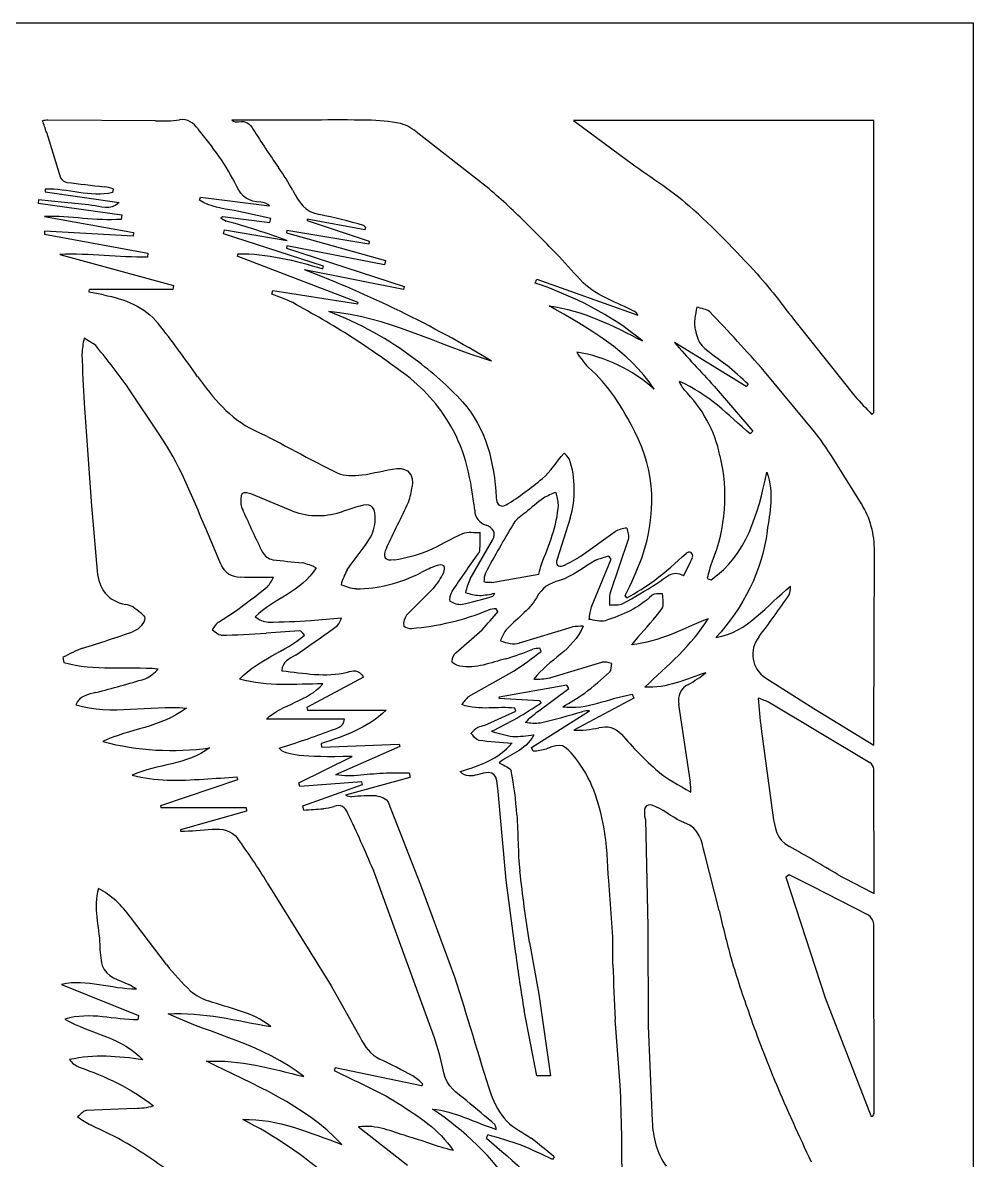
# Model space of a CAD drawing. Header units: millimetres. Extents: x 110 to 500, y -365 to -41.
# Drawn here: x 362.3 to 500.1, y -206.4 to -41.5 of the extents above; entities that cross this region are included whole.
import ezdxf

# ---------------------------------------------------------------- set-up
doc = ezdxf.new("R2010")
doc.units = ezdxf.units.MM
doc.layers.get('0').update_dxf_attribs({"lineweight": 25, "true_color": 0xffffff})

msp = doc.modelspace()

# ---------------------------------------------------------------- linework, layer by layer
for p, q in [((110.35, -41.49), (500.1, -41.49)), ((500.1, -41.49), (500.1, -365.48)), ((381.58, -55.71), (365.96, -55.6)), ((404.67, -55.6), (392.64, -55.6)), ((442.15, -55.68), (449.92, -61.4)), ((485.68, -55.68), (442.15, -55.68)), ((485.68, -98.02), (485.68, -55.68)), ((365.76, -57.37), (367.81, -63.98)), ((429.92, -65.59), (419.6, -57.51)), ((365.59, -65.62), (365.56, -65.98)), ((375.43, -65.57), (375.36, -66.11)), ((364.61, -67.18), (364.55, -67.66)), ((368.38, -67.57), (364.61, -67.18)), ((365.56, -65.98), (376.31, -67.54)), ((387.97, -67.23), (388.07, -66.78)), ((388.07, -66.78), (398.11, -68.03)), ((364.55, -67.66), (376.67, -69.34)), ((365.5, -69.56), (378.38, -71.89)), ((376.67, -69.34), (376.6, -70)), ((391.05, -69.76), (391.27, -69.59)), ((391.27, -69.59), (398.16, -70.46)), ((398.16, -70.46), (398.28, -69.89)), ((403.55, -70.14), (412.56, -73.14)), ((411.89, -71.51), (403.57, -69.97)), ((365.49, -71.69), (365.46, -72.14)), ((365.46, -72.14), (380.45, -74.91)), ((378.33, -72.45), (365.49, -71.69)), ((378.38, -71.89), (378.33, -72.45)), ((391.43, -72.1), (391.59, -71.5)), ((405.9, -76.76), (391.43, -72.1)), ((391.59, -71.5), (400.63, -73.04)), ((400.61, -71.62), (400.54, -71.96)), ((400.54, -71.96), (414.89, -75.94)), ((412.48, -73.57), (400.61, -71.62)), ((412.02, -71.19), (411.89, -71.51)), ((400.6, -73.84), (400.54, -74.19)), ((400.54, -74.19), (417.62, -79.71)), ((414.74, -76.57), (400.6, -73.84)), ((412.56, -73.14), (412.48, -73.57)), ((367.7, -75.07), (384.16, -79.6)), ((380.45, -74.91), (380.42, -75.48)), ((410.96, -82.06), (393.41, -75.33)), ((417.53, -80.17), (403.15, -77.31)), ((414.89, -75.94), (414.74, -76.57)), ((436.61, -79.22), (436.83, -78.67)), ((436.83, -78.67), (451.49, -83.88)), ((384.06, -80.17), (371.99, -80.17)), ((384.16, -79.6), (384.06, -80.17)), ((398.43, -80.83), (398.57, -80.29)), ((398.57, -80.29), (410.91, -82.22)), ((417.62, -79.71), (417.53, -80.17)), ((410.91, -82.22), (410.96, -82.06)), ((474.81, -85.43), (482.95, -95.61)), ((467.18, -94.23), (456.78, -87.84)), ((477.1, -100.78), (469.83, -92.05)), ((467.49, -93.9), (467.18, -94.23)), ((382.11, -101.15), (377.72, -94.56)), ((462.54, -94.16), (468.15, -100.69)), ((371.22, -96.68), (372.31, -111.51)), ((485.41, -98.27), (485.68, -98.02)), ((468.15, -100.69), (467.75, -101.1)), ((483.88, -111.22), (479.64, -104.44)), ((401.45, -112.29), (395.54, -109.83)), ((372.31, -111.51), (373.12, -120.99)), ((441.68, -113.3), (439.77, -119.28)), ((391.03, -120), (388.85, -114.82)), ((443.25, -118.76), (448.18, -115.24)), ((427.18, -122.11), (430.44, -116.49)), ((450.1, -116.39), (447.46, -124.12)), ((485.71, -144.42), (485.77, -118.1)), ((444.75, -126.16), (447.62, -119.27)), ((447.62, -119.27), (447.29, -118.81)), ((430.33, -122.62), (437.11, -121.43)), ((461.53, -122.04), (462.11, -122.27)), ((417.93, -127.38), (421.84, -123.5)), ((449.89, -124.88), (449.64, -124.51)), ((431.21, -126.83), (430.93, -126.44)), ((390.68, -128.41), (392.89, -127)), ((402.45, -129.63), (397.6, -129.99)), ((425.11, -132.85), (428.9, -129.49)), ((434.35, -131.41), (442.02, -129.09)), ((368.16, -133.5), (368.29, -134.24)), ((437.49, -132.63), (437.26, -132.18)), ((438.75, -136.48), (446.28, -134.19)), ((411.72, -136.39), (403.49, -140.79)), ((426.96, -139.19), (433.56, -135.45)), ((469.98, -136.45), (476.98, -140.9)), ((441.2, -137.55), (431.37, -139.27)), ((436.93, -141.4), (441.48, -138)), ((441.48, -138), (441.2, -137.55)), ((431.37, -139.27), (431.35, -139.42)), ((431.35, -139.42), (437.2, -139.74)), ((437.2, -139.74), (437.45, -140.1)), ((450.88, -139.4), (442.21, -144.06)), ((450.65, -138.85), (450.88, -139.4)), ((485.11, -148.77), (470.65, -140.12)), ((403.49, -140.79), (403.58, -141.17)), ((403.58, -141.17), (414.99, -141.17)), ((429.23, -143.37), (433.79, -141.3)), ((433.79, -141.3), (433.63, -140.86)), ((436.08, -146.56), (444.48, -141.26)), ((459.1, -151.57), (457.43, -140.31)), ((476.98, -140.9), (485.71, -146.24)), ((408.95, -142.44), (397.64, -142.44)), ((469.35, -143.86), (471.06, -156.4)), ((485.71, -146.24), (485.71, -144.42)), ((405.69, -146.51), (416.88, -146.06)), ((416.99, -146.41), (407.68, -150.51)), ((416.88, -146.06), (416.99, -146.41)), ((436.31, -147.09), (436.08, -146.56)), ((402.35, -151.69), (410.08, -147.88)), ((485.73, -167.74), (485.71, -149.72)), ((393.45, -151.25), (382.29, -155.01)), ((393.37, -150.8), (393.45, -151.25)), ((402.51, -152.24), (402.35, -151.69)), ((411.47, -151.56), (402.51, -152.24)), ((418.44, -150.91), (409.12, -153.48)), ((411.55, -151.92), (411.47, -151.56)), ((418.39, -150.3), (418.44, -150.91)), ((402.94, -155.03), (411.55, -151.92)), ((432.42, -165.79), (431.23, -152.94)), ((382.29, -155.01), (382.34, -155.28)), ((415.3, -154.51), (419.96, -166.46)), ((382.34, -155.28), (394.72, -155.28)), ((394.78, -155.79), (385.19, -158.52)), ((394.72, -155.28), (394.78, -155.79)), ((403.05, -155.63), (402.94, -155.03)), ((452.57, -156.97), (452.93, -172.55)), ((385.19, -158.52), (385.18, -158.71)), ((463.26, -170.19), (461.17, -162.01)), ((416.96, -174.76), (413.15, -164.36)), ((397.77, -166.17), (407.02, -181.13)), ((419.96, -166.46), (424.89, -179.84)), ((433.78, -176.48), (432.42, -165.79)), ((447.84, -174.01), (447.27, -165.91)), ((473.44, -165.04), (472.95, -165.35)), ((472.95, -165.35), (478.63, -182.86)), ((476.82, -166.73), (473.44, -165.04)), ((484.81, -170.82), (476.82, -166.73)), ((383.15, -178.05), (377.94, -171.19)), ((452.93, -172.55), (452.97, -186.97)), ((485.72, -199.62), (485.67, -172.16)), ((421.49, -187.2), (416.96, -174.76)), ((435.76, -174.82), (437.15, -182.31)), ((367.95, -180.92), (379.12, -185.4)), ((407.02, -181.13), (411.22, -188.62)), ((437.15, -182.31), (438.84, -194.16)), ((478.63, -182.86), (485.3, -200.09)), ((436.86, -194.16), (435, -184.71)), ((379.12, -185.4), (379, -186.03)), ((448.93, -195.54), (448.2, -186)), ((452.97, -186.97), (453.56, -200.72)), ((407.63, -193.01), (407.48, -193.42)), ((420.13, -195.64), (407.63, -193.01)), ((438.84, -194.16), (436.86, -194.16)), ((378.55, -198.89), (371.51, -199.21)), ((411, -201.58), (418.09, -207.13)), ((439.37, -205.92), (439.1, -206.3))]:
    msp.add_line(p, q)
for centre, radius, start, end in [((366.3, -61.58), 5.98, 93.2108, 100.5635), ((284.41, -83.37), 85.4, 17.7203, 18.9068), ((382.35, -32.9), 22.83, 268.0647, 276.7287), ((393.46, -54.51), 1.37, 233.0124, 276.1647), ((407.87, -318.64), 263.06, 89.043, 90.6973), ((412.01, -82.84), 27.22, 79.169, 89.4671), ((333.48, -101.55), 70.27, 35.3929, 39.4485), ((528.68, 26.67), 157.05, 212.1678, 214.5911), ((415.11, -62.53), 6.74, 48.2291, 72.5746), ((360.57, -81.59), 36.64, 26.5367, 34.4867), ((372.53, -81.74), 33.05, 28.7945, 35.6106), ((368.96, -63.33), 1.32, 209.416, 260.4839), ((403.24, 204.54), 271.37, 262.6965, 263.8431), ((372.13, -76.71), 11.62, 73.5242, 80.0563), ((369.57, -136.29), 92.96, 44.8903, 49.5124), ((342.6, -347.01), 280.63, 83.9116, 84.7284), ((396.75, -69.56), 2.05, 48.3648, 87.8982), ((373.41, -169.45), 102.62, 75.9717, 79.0004), ((368.3, -168.19), 135.07, 41.9409, 47.83), ((393.12, -67.32), 3.2, 229.5323, 245.4918), ((359.17, -188.11), 122.31, 70.1868, 74.5275), ((438.61, -74.28), 35.3, 172.9913, 173.2709), ((388.07, -153), 85.47, 73.9295, 78.3502), ((411.23, -71.62), 0.898, 28.8085, 56.1844), ((318.31, -191.31), 168.12, 43.5864, 45.844), ((634.48, -156.01), 254.21, 161.4125, 161.4955), ((548.72, 20.92), 145.19, 221.5608, 223.59), ((343.58, -233.84), 167.48, 58.8219, 69.1629), ((211.45, -29.19), 200.18, 346.1377, 346.2538), ((192.55, -58.64), 180.73, 353.0345, 353.158), ((337.87, -268.96), 191.46, 79.1058, 79.7484), ((390.47, -104.75), 25.2, 64.1637, 71.5856), ((315.8, -238.34), 178.21, 58.0891, 61.2737), ((389.43, -129.13), 48.92, 52.5059, 69.3518), ((450.6, -84.2), 0.938, 19.7889, 65.5698), ((477.08, -86.33), 17.43, 168.0211, 173.6082), ((271.82, -266.17), 263.69, 41.3277, 43.874), ((231.06, -202.79), 191.38, 35.0786, 37.9495), ((464.74, -85.05), 5.03, 172.5272, 191.7812), ((387.66, -90.54), 16.78, 168.5415, 176.676), ((324.33, -218.55), 156.93, 53.5796, 56.9126), ((280.93, -163.89), 119.06, 35.6125, 39.298), ((621.03, 56.09), 218.39, 221.2275, 223.4696), ((548.91, -85.2), 178.05, 181.4052, 183.6968), ((390.78, -129.16), 48.13, 42.8371, 53.8023), ((454.08, -82.27), 13.41, 211.3121, 223.146), ((439.03, -111.09), 22.15, 48.0523, 80.6399), ((402.96, -112.16), 24.64, 29.6748, 53.8221), ((400.67, -166.15), 98.41, 47.2333, 49.6534), ((463.09, -91.15), 6.07, 202.7559, 215.933), ((444.97, -108.12), 18.82, 11.8276, 45.4168), ((522.43, -61.51), 52.17, 220.8158, 224.7909), ((444.5, -126.17), 41.31, 31.7251, 37.9151), ((438.3, -106.91), 3.91, 32.904, 50.7353), ((427.85, -109.2), 14.42, 343.4864, 17.7982), ((439.19, -110.18), 24.92, 337.6833, 13.7406), ((409.11, -107.63), 9.72, 339.794, 353.5942), ((411.95, -77.72), 39.38, 301.319, 310.7324), ((460.6, -141.46), 38.52, 126.278, 131.2048), ((443.3, -119.88), 10.95, 109.7195, 120.0943), ((432.72, -111.9), 7.26, 4.1053, 18.6456), ((396.44, -110.91), 2.53, 188.2479, 210.3196), ((426.29, -165.74), 56.24, 105.5341, 108.0892), ((163.39, 7.37), 280.98, 333.6025, 335.0871), ((473.28, -117.82), 12.49, 358.7269, 31.9455), ((521.32, -56.67), 138.67, 203.6024, 206.3684), ((405.12, -102.29), 10.66, 249.8527, 290.3358), ((407.42, -113.34), 6, 332.7246, 2.7007), ((430.15, -112.11), 2.31, 181.3767, 253.0743), ((346.3, -115.45), 82.33, 358.1932, 0.031), ((593.16, -209.69), 186.12, 149.0673, 151.6353), ((450.58, -120.45), 5.74, 97.0326, 114.7044), ((399.1, -117.05), 2.36, 210.9953, 256.7349), ((413.12, -97.93), 21.63, 278.2665, 291.4082), ((614.71, -251.43), 228.97, 144.5059, 146.1541), ((427.5, -117.63), 1.16, 312.7115, 339.1504), ((379.54, -30.84), 117.92, 309.1275, 312.0239), ((459, -119.06), 0.814, 75.5061, 129.3516), ((458.66, -118.83), 0.772, 347.7008, 45.7143), ((393.76, -118.91), 2.94, 201.6299, 271.7486), ((412.55, -5.11), 115.08, 263.0197, 265.1711), ((400.3, -129.94), 10.47, 64.2504, 75.8682), ((429.14, -138.37), 19.41, 110.3937, 117.8099), ((422.8, -121.31), 1.21, 61.1661, 110.5234), ((422.4, -120.69), 1.07, 331.3009, 24.2043), ((448.59, -123.93), 11.76, 160.4479, 167.7149), ((435.75, -108.29), 12.88, 292.1649, 305.6131), ((449.9, -129.94), 11.42, 103.1978, 113.6721), ((399.49, -98.83), 56.35, 332.8862, 339.0385), ((411.91, -97.54), 52.13, 332.4393, 335.6917), ((483.46, -127.17), 22.52, 160.4586, 166.8265), ((396.63, -33.24), 88.65, 268.2046, 271.3189), ((393.08, -119.31), 6.16, 319.6422, 335.355), ((419.41, -126.22), 11.42, 151.5879, 163.5326), ((410.32, -102.37), 21.21, 270.8467, 297.394), ((413.09, -116.12), 11.45, 319.882, 333.6219), ((433.14, -122.56), 3.97, 161.0034, 179.4585), ((307.26, -9.4), 145.47, 306.0602, 308.4719), ((437.49, -126.69), 11.28, 156.0472, 166.8024), ((430.13, -117.84), 4.78, 258.4154, 272.4124), ((379.6, -3.06), 141.08, 299.621, 301.9311), ((424.74, -80.52), 50.99, 299.5541, 304.958), ((470.12, -123.25), 3.51, 340.378, 1.2447), ((425.79, -123.1), 2.71, 235.415, 274.8712), ((415.2, -75.63), 51.33, 282.1631, 287.2831), ((429.68, -113.74), 10.85, 252.9927, 263.8723), ((427.68, -111.5), 13.06, 273.7021, 283.607), ((429.48, -123.67), 1.37, 315.1172, 337.9478), ((453.92, -125.27), 6.56, 169.8715, 185.7089), ((308, -9.86), 201.23, 323.1369, 325.2926), ((377.02, -128.5), 2.66, 60.8933, 85.1312), ((415.71, -92.34), 37.08, 274.5918, 292.2944), ((401.59, -103.37), 37.79, 316.2821, 321.6357), ((431.32, -131.85), 5.42, 94.1171, 106.5198), ((454.03, -128.92), 9.69, 163.444, 174.4808), ((409.61, -91.36), 57.35, 316.8274, 322.2884), ((394.69, -132.72), 5.89, 132.96, 146.7433), ((398.31, -124.79), 3.63, 231.1579, 263.7949), ((396.29, -14.09), 114.32, 270.8172, 273.9004), ((391.25, 54.54), 183.14, 274.0114, 275.4121), ((404.96, -126.65), 3.74, 323.1037, 342.3933), ((419.89, -128.71), 2.36, 145.9839, 185.3974), ((308.65, 69.86), 211.43, 287.1557, 289.2763), ((388.63, -6.28), 124.04, 271.1254, 274.1488), ((254.01, 82.72), 261.68, 304.399, 306.0347), ((418.6, -127.62), 1.69, 230.7858, 272.6499), ((437.47, -133.16), 6.26, 144.9405, 160.8432), ((443.3, -137.01), 8.02, 88.0934, 99.1493), ((434.61, -122.75), 8.89, 249.9366, 259.2689), ((433.45, -127.9), 3.62, 262.171, 284.5037), ((476.34, -151.36), 32.42, 140.1851, 142.6234), ((472.14, -133.07), 4.01, 141.4816, 237.3993), ((381.33, -157.79), 27.64, 111.9196, 118.4565), ((426.17, -134.11), 1.65, 130.2091, 179.1211), ((421.24, -96.34), 38.98, 286.5723, 292.6756), ((401.2, -86.27), 58.87, 303.3441, 308.0523), ((437.34, -136.87), 4.69, 90.9012, 103.2133), ((378.19, -132.24), 4.76, 293.3099, 322.383), ((446.47, -137.75), 3.57, 70.7668, 93.1185), ((304.16, 121.23), 268.78, 284.8242, 286.4043), ((436.44, -122.99), 13.68, 269.7991, 279.7294), ((418.68, -105.65), 41.49, 307.2255, 313.7428), ((451.22, -123.77), 15.63, 299.1637, 304.7458), ((437.23, -104.01), 39.85, 305.0836, 307.2685), ((459.86, -139.71), 2.51, 114.1696, 193.8758), ((430.38, -143.12), 5.21, 131.0679, 147.9699), ((407.1, -95.53), 53.92, 295.4544, 304.263), ((420.24, -104.55), 41.46, 299.4064, 304.5934), ((464.03, -153.29), 14.74, 63.316, 70.5295), ((587.54, -130.85), 118.9, 184.1216, 186.2842), ((459.87, -169.65), 36.39, 129.077, 132.7342), ((399.44, 10.22), 157.84, 283.9085, 286.2194), ((444.16, -143.27), 2.03, 80.9591, 108.2855), ((430.94, -151.02), 7.83, 102.5782, 109.748), ((436.56, -134.6), 8.43, 260.5129, 275.5584), ((356.47, -9.29), 143.96, 287.3817, 290.5176), ((432.92, -150.01), 7.87, 126.0498, 135.7088), ((436.69, -124.54), 20.7, 251.9345, 260.7202), ((433.31, -125.39), 19.59, 270.1197, 279.0564), ((442.77, -131.53), 12.54, 267.4682, 284.0976), ((491.35, -108.24), 55.77, 220.7428, 228.4994), ((384, -106.83), 40.17, 255.4813, 277.7562), ((141.64, -190.9), 267.76, 9.5428, 9.6522), ((437.77, -71.74), 74.34, 262.7598, 266.5107), ((435.74, -138.21), 8.9, 273.681, 286.4448), ((379.79, -159.94), 54.28, 3.8411, 10.6098), ((484.37, -149.89), 1.35, 7.6047, 56.5442), ((384.3, -126.22), 25.11, 255.9313, 267.6144), ((383.98, -87.4), 63.91, 269.3495, 274.1214), ((374.78, 76.24), 227.81, 273.4698, 274.6804), ((409.71, -134.25), 16.38, 262.8754, 275.5302), ((422.71, -292.32), 142.22, 93.0873, 94.6059), ((416.95, -236.91), 86.63, 89.0507, 91.2592), ((438.95, -153.37), 20.22, 0.8664, 5.0954), ((410.6, -149.67), 4.09, 248.7645, 261.5644), ((413.03, -183.31), 29.74, 88.9231, 95.8383), ((399.25, -80.06), 75.67, 272.8742, 275.0391), ((405.01, -147.81), 7.67, 276.6767, 288.1406), ((215.65, -247.7), 214.36, 22.8784, 25.2897), ((448.19, -157.52), 4.42, 7.1432, 14.2485), ((380.99, -54.96), 103.84, 272.3094, 274.8655), ((324.4, -210.67), 85.81, 31.2383, 36.427), ((345.98, -388.33), 260.7, 58.9345, 60.7293), ((623.06, -144.17), 189.8, 186.1484, 189.294), ((561.93, -14.93), 170.75, 241.5209, 243.4981), ((366.63, -179.07), 13.79, 34.8681, 61.1279), ((653.34, -126.33), 195.08, 192.9938, 195.1092), ((483.82, -172.41), 1.87, 7.4945, 58.0211), ((285.69, -177.23), 162.18, 359.7193, 1.1357), ((385.55, -175.34), 12.04, 179.0291, 193.6338), ((409.56, -157.37), 33.54, 218.0657, 226.9318), ((645.38, -149.23), 213.35, 187.3371, 189.5738), ((699.46, -171.88), 251.66, 181.3994, 183.2179), ((601.3, -136.98), 142.09, 196.4315, 199.8913), ((367, -199.88), 21.76, 57.1597, 60.5797), ((391.79, -175.64), 8.08, 230.4702, 251.802), ((656.49, -118.57), 200.27, 199.4729, 202.4916), ((374.77, -204.07), 49.68, 12.0294, 19.8509), ((371.75, -189.86), 3.3, 216.4787, 247.7377), ((374.76, -275.35), 92.38, 61.4837, 64.8055), ((413.67, -201.82), 9.25, 43.9592, 55.7589), ((281.35, -85.14), 177.41, 321.4726, 321.5713), ((185.85, -207.12), 263.33, 0.9923, 2.5208), ((720.37, -90.22), 270.13, 202.8646, 205.5313), ((316.37, -332.6), 174.18, 48.9278, 50.7056), ((440.89, -193.16), 11.31, 198.7305, 222.1785), ((378.44, -187.38), 11.51, 270.5516, 284.1547), ((397.09, -236.08), 44.52, 35.0016, 56.4311), ((386.52, -176.13), 28.98, 235.8688, 240.4476), ((485.1, -199.49), 0.63, 288.3744, 347.9163), ((338.86, -274.52), 80.43, 61.3004, 65.4908), ((219.19, -111.37), 229.52, 336.4192, 336.5454), ((409.41, -276.27), 76.3, 70.7262, 74.5418), ((429.33, -201.98), 1.63, 1.5141, 24.8657), ((299.5, -328.45), 146.89, 54.6323, 57.9324), ((407.11, -270.2), 71.46, 63.4044, 67.3823), ((377.51, -279.4), 96.05, 49.9112, 52.4674)]:
    msp.add_arc(centre, radius, start, end)
for points in [[(387.74, -56.89), (387.06, -56.02), (386.3, -55.38), (385.03, -55.57)], [(393.61, -55.87), (394.64, -55.65), (395.21, -56.05), (395.74, -56.95)], [(449.92, -61.4), (452.95, -63.62), (456.18, -65.61), (458.98, -68.08)], [(375.36, -66.11), (372.1, -66.87), (368.85, -65.48), (365.59, -65.62)], [(396.82, -67.51), (395.15, -67.51), (394.08, -66.73), (393.34, -65.22)], [(401.49, -65.82), (402.33, -67.51), (403.24, -68.92), (405.33, -69.29)], [(376.31, -67.54), (374.94, -68.8), (373.64, -68.11), (372.36, -67.96)], [(392.99, -68.72), (391.23, -68.42), (389.49, -68.18), (387.97, -67.23)], [(376.6, -70), (372.9, -70.23), (369.23, -69.51), (365.5, -69.56)], [(380.42, -75.48), (376.25, -75.5), (372.07, -74.93), (367.7, -75.07)], [(393.53, -74.98), (397.74, -74.93), (401.79, -75.96), (405.8, -77.16)], [(468.77, -77.91), (470.94, -80.27), (472.8, -82.91), (474.81, -85.43)], [(452.15, -87.62), (447.54, -83.77), (442.24, -81.2), (436.61, -79.22)], [(450.99, -83.34), (448.48, -82.01), (445.66, -81.22), (443.56, -79.18)], [(374.05, -80.95), (377.1, -81.55), (379.97, -82.62), (381.98, -85.1)], [(430.28, -90.55), (422.4, -88.2), (415.07, -84.07), (406.68, -83.35)], [(453.83, -94.62), (450.11, -88.86), (444.29, -85.82), (438.64, -82.53)], [(438.64, -82.53), (443.56, -83.21), (447.86, -85.39), (452.15, -87.62)], [(461.9, -83.42), (461.48, -82.99), (460.66, -82.94), (460.03, -82.71)], [(373.07, -88.48), (372.65, -87.97), (371.94, -87.69), (371.21, -87.2)], [(459.82, -86.07), (460.04, -86.86), (460.25, -87.79), (460.79, -88.32)], [(460.79, -88.32), (461.87, -89.38), (463.2, -90.18), (464.38, -91.15)], [(451.06, -100.78), (449.27, -97.33), (447.28, -94.04), (444.3, -91.44)], [(387.68, -92.8), (389.94, -95.88), (392.25, -98.84), (395.87, -100.56)], [(467.75, -101.1), (464.61, -98.37), (461.71, -95.31), (457.5, -93.5)], [(426.07, -96.43), (429.51, -100.34), (430.67, -105.22), (430.95, -110.31)], [(395.87, -100.56), (399.97, -102.5), (403.89, -104.81), (407.98, -106.78)], [(427.84, -112.16), (427.34, -107.91), (426.56, -103.71), (424.37, -99.96)], [(388.85, -114.82), (386.87, -110.13), (385.03, -105.38), (382.11, -101.15)], [(452.11, -118.99), (454.14, -112.81), (454.13, -106.7), (451.06, -100.78)], [(437.65, -107.57), (438.83, -106.54), (439.71, -105.17), (440.78, -103.89)], [(407.98, -106.78), (408.97, -107.25), (410.31, -107.17), (411.46, -107.05)], [(411.46, -107.05), (413.18, -106.87), (414.85, -106.27), (416.57, -106.13)], [(416.57, -106.13), (418.24, -106), (419.06, -107.1), (418.77, -108.72)], [(462.11, -122.27), (467.31, -118.57), (468.85, -112.84), (470.19, -106.65)], [(470.19, -106.65), (471.28, -109.73), (470.58, -112.49), (470.23, -115.18)], [(394.15, -109.76), (393.87, -110.11), (393.92, -110.76), (393.93, -111.28)], [(395.54, -109.83), (395.11, -109.66), (394.32, -109.54), (394.15, -109.76)], [(430.95, -110.31), (431.01, -111.52), (431.72, -111.8), (432.42, -111.37)], [(413.41, -113.05), (413.38, -111.54), (412.65, -111.14), (411.22, -111.56)], [(437.51, -120), (438.6, -117.2), (439.8, -114.43), (439.97, -111.38)], [(435.23, -112.48), (434.63, -112.97), (433.9, -113.39), (433.51, -114.02)], [(426.13, -115.53), (426.85, -115.23), (427.79, -115.43), (428.63, -115.4)], [(430.44, -116.49), (430.98, -115.5), (430.48, -114.68), (429.48, -114.32)], [(449.88, -114.76), (449.96, -115.31), (450.25, -115.92), (450.1, -116.39)], [(470.23, -115.18), (469.46, -121.08), (466.82, -126.18), (462.8, -130.63)], [(409.37, -120.79), (410.45, -119.19), (411.77, -117.74), (412.75, -116.09)], [(421.02, -118.06), (422.78, -117.36), (424.38, -116.26), (426.13, -115.53)], [(415.08, -117.55), (414.41, -118.94), (414.73, -119.56), (416.23, -119.33)], [(439.77, -119.28), (439.54, -120.02), (439.92, -120.48), (440.61, -120.22)], [(445.32, -119.47), (443.58, -120.42), (441.99, -121.78), (440.15, -122.34)], [(373.12, -120.99), (373.35, -123.57), (374.61, -125.29), (377.24, -125.85)], [(404.85, -120.51), (402.67, -124.07), (398.73, -124.91), (396.03, -127.62)], [(454.22, -122.79), (455.43, -122.08), (456.42, -120.66), (458.12, -121.65)], [(410.64, -123.58), (409.92, -123.6), (409.19, -123.2), (408.46, -122.99)], [(440.15, -122.34), (438.57, -122.82), (437.65, -123.31), (436.77, -124.86)], [(462.8, -130.63), (467.5, -129.82), (470.1, -125.96), (473.63, -123.18)], [(424.55, -123.9), (424.28, -124.3), (424.09, -125.24), (424.25, -125.34)], [(436.77, -124.86), (435.75, -126.68), (433.82, -127.98), (432.35, -129.56)], [(453.56, -124.49), (451.62, -126.36), (449.23, -127.37), (446.76, -128.18)], [(455.08, -124.28), (454.56, -124.34), (453.86, -124.2), (453.56, -124.49)], [(454.98, -126.44), (455.33, -125.95), (455.06, -125.01), (455.08, -124.28)], [(378.31, -126.17), (378.96, -126.68), (380.03, -127.3), (380.02, -127.85)], [(447.39, -125.92), (448.04, -125.86), (448.79, -125.98), (449.33, -125.7)], [(380.02, -127.85), (380, -128.5), (379.15, -129.44), (378.45, -129.71)], [(446.76, -128.18), (446.06, -128.41), (445.18, -128.07), (444.39, -127.99)], [(461.68, -127.89), (458.07, -129.37), (454.64, -131.23), (450.58, -131.68)], [(452.48, -137.81), (455.78, -134.71), (459.24, -131.81), (461.68, -127.89)], [(391.06, -130.3), (390.63, -130.3), (390.2, -129.77), (389.76, -129.49)], [(393.76, -136.64), (396.54, -133.71), (400.32, -132.78), (403.17, -130.26)], [(403.17, -130.26), (402.89, -130), (402.66, -129.62), (402.45, -129.63)], [(443.57, -128.99), (442.07, -132.48), (438.64, -133.79), (436.39, -136.67)], [(401.85, -133.2), (401.04, -133.75), (399.93, -133.98), (399.89, -135.46)], [(368.29, -134.24), (372.73, -135.48), (377.36, -134.79), (381.95, -135.14)], [(409.38, -135.64), (410.16, -135.44), (410.98, -135.13), (411.72, -136.39)], [(425.69, -134.76), (425.25, -134.67), (424.61, -134.4), (424.53, -134.08)], [(432.36, -133.7), (430.16, -134.21), (428.03, -135.26), (425.69, -134.76)], [(447.65, -134.38), (447.56, -134.8), (447.63, -135.38), (447.37, -135.62)], [(405.81, -137.36), (401.84, -137.32), (397.9, -137.84), (393.76, -136.64)], [(399.89, -135.46), (403.08, -135.75), (406.2, -136.46), (409.38, -135.64)], [(461.36, -135.72), (458.44, -136.66), (455.73, -138.03), (452.48, -137.81)], [(397.64, -142.44), (400.11, -140.21), (403.6, -139.88), (405.81, -137.36)], [(372.93, -138.6), (371.87, -138.9), (370.64, -138.92), (370, -140.38)], [(440.6, -140.67), (444.15, -141.11), (447.3, -139.39), (450.65, -138.85)], [(370, -140.38), (375.27, -141.94), (380.56, -140.4), (386.04, -140.85)], [(386.04, -140.85), (382.26, -143.72), (377.77, -143.81), (373.93, -145.72)], [(414.99, -141.17), (412.25, -143.8), (408.93, -144.91), (405.61, -146.01)], [(433.63, -140.86), (431.17, -140.57), (428.63, -141.26), (425.96, -140.35)], [(406.93, -144.11), (407.69, -143.81), (408.9, -143.66), (408.95, -142.44)], [(445.82, -143.69), (447.1, -143.41), (448.13, -143.55), (449.1, -144.65)], [(428.4, -145.49), (427.99, -145.43), (427.66, -144.85), (427.29, -144.51)], [(436.4, -144.73), (435.15, -147.13), (432.76, -147.57), (431.39, -148.77)], [(389.42, -146.63), (386.08, -149.11), (381.86, -148.94), (378.19, -150.58)], [(410.08, -147.88), (402.84, -147.98), (400.39, -147.75), (399.48, -146.67)], [(425.71, -150.04), (428.59, -149.24), (431.21, -148.25), (433.24, -145.94)], [(442.33, -147.97), (440.85, -146.17), (440.42, -145.85), (438.26, -146.75)], [(446.54, -158.05), (445.86, -154.43), (444.77, -150.95), (442.33, -147.97)], [(428.21, -150.51), (427.39, -150.75), (426.56, -150.9), (425.71, -150.04)], [(431.23, -152.94), (431.03, -150.5), (430.91, -149.71), (428.21, -150.51)], [(431.39, -148.77), (432.09, -149.22), (433.05, -149.5), (433.14, -149.95)], [(454.4, -150.02), (455.73, -151.17), (457.39, -151.95), (459.17, -153.06)], [(409.46, -156.12), (409.05, -155.2), (408.43, -154.78), (407.4, -155.1)], [(413.58, -153.57), (414.19, -153.62), (415.1, -154.02), (415.3, -154.51)], [(454.11, -155.15), (452.82, -154.54), (452.26, -155.04), (452.47, -156.43)], [(433.94, -156.31), (434.14, -159.03), (434.09, -161.78), (434.36, -164.49)], [(458.26, -157.49), (456.79, -156.93), (455.54, -155.83), (454.11, -155.15)], [(471.06, -156.4), (471.33, -158.12), (471.53, -159.92), (473.45, -160.92)], [(389.8, -158.42), (391.25, -158.27), (392.61, -158.62), (393.44, -159.72)], [(447.27, -165.91), (447.07, -163.29), (447.03, -160.62), (446.54, -158.05)], [(461.17, -162.01), (460.74, -160.12), (460.45, -158.32), (458.26, -157.49)], [(373.29, -167), (372.52, -169.84), (373.37, -172.48), (373.51, -175.14)], [(373.85, -178.18), (374.43, -179.96), (376.28, -180.18), (377.69, -180.93)], [(378.8, -181.6), (375.1, -181.64), (371.68, -180.08), (367.95, -180.92)], [(424.89, -179.84), (426.76, -185.46), (428.33, -191.17), (430.18, -196.8)], [(398.27, -187.03), (395.6, -184.85), (392.29, -184.45), (389.27, -183.31)], [(379, -186.03), (375.62, -186.15), (372.2, -184.79), (368.41, -185.97)], [(368.41, -185.97), (372.37, -188.13), (376.78, -188.63), (379.74, -191.86)], [(383.39, -185.16), (388.47, -184.92), (393.35, -186.16), (398.27, -187.03)], [(403.07, -194.26), (397.21, -189.67), (389.94, -188.25), (383.39, -185.16)], [(411.22, -188.62), (411.94, -189.88), (412.69, -191.1), (414.09, -191.76)], [(379.74, -191.86), (376.15, -191.3), (372.68, -191.03), (369.1, -191.82)], [(370.5, -192.91), (374.32, -194.26), (377.97, -195.9), (381.26, -198.54)], [(388.94, -192.06), (393.82, -191.76), (398.41, -193.18), (403.07, -194.26)], [(408.58, -204.11), (403.08, -198.33), (395.86, -195.48), (388.94, -192.06)], [(407.48, -193.42), (410.57, -194.97), (413.82, -196.27), (416.7, -198.13)], [(426.68, -197.8), (425.28, -196.67), (423.76, -195.76), (423.35, -193.72)], [(371.51, -199.21), (371.15, -199.24), (370.83, -199.69), (370.26, -200.12)], [(416.7, -198.13), (419.63, -200.02), (422.68, -201.92), (424.71, -204.99)], [(421.71, -198.99), (424.94, -199.32), (427.79, -200.9), (430.96, -201.93)], [(394.21, -200.5), (399.36, -200.35), (403.9, -202.46), (408.58, -204.11)], [(417.26, -220.04), (410.97, -211.93), (403.46, -205.22), (394.21, -200.5)], [(418.01, -202.92), (415.82, -202.29), (413.7, -201.19), (411, -201.58)], [(432.51, -200.76), (433.45, -201.79), (434.87, -202.38), (436.03, -203.23)], [(453.56, -200.72), (453.71, -203.05), (454.15, -205.41), (455.61, -207.29)], [(449.58, -210.76), (448.99, -208.13), (449.24, -205.3), (449.15, -202.56)], [(424.71, -204.99), (422.39, -204.45), (420.24, -203.55), (418.01, -202.92)], [(429.54, -203.19), (433.45, -206.71), (437.86, -209.79), (440.42, -215.09)]]:
    msp.add_open_spline(points, degree=3)

doc.saveas('drawing.dxf')
